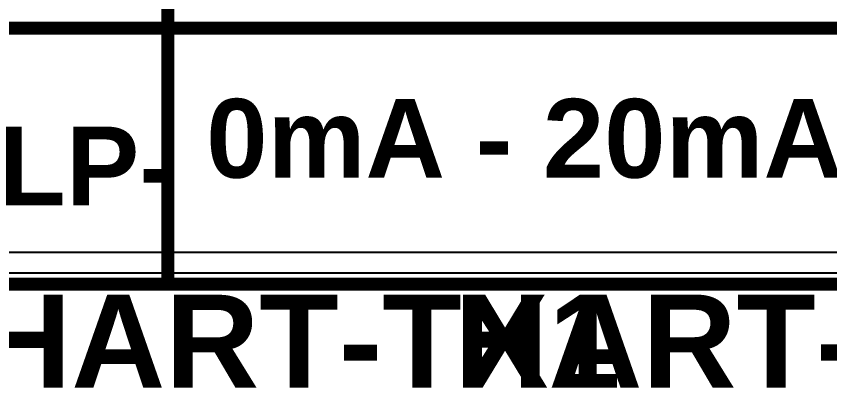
# Model space of a CAD drawing. Header units: inches. Extents: x -11 to 5379, y 0 to 5429.
# Drawn here: x 275.63 to 291.34, y 35.84 to 43.03 of the extents above; entities that cross this region are included whole.
import ezdxf

# ---------------------------------------------------------------- set-up
doc = ezdxf.new("R2010")
doc.units = ezdxf.units.IN
doc.layers.add('PWR', color=76, linetype='Continuous')
doc.layers.add('Top Overlay', color=2, linetype='Continuous')
doc.styles.add('Arial_Bold', font='', dxfattribs={"height": 0.2})
doc.styles.get('Arial_Bold').set_extended_font_data('Arial', bold=True)

msp = doc.modelspace()

# ---------------------------------------------------------------- linework, layer by layer
at = {"layer": 'PWR'}
for p, q in [((306.727, 38.456), (265.532, 38.456)), ((265.532, 38.067), (306.338, 38.067))]:
    msp.add_line(p, q, dxfattribs=at)
at = {"layer": 'Top Overlay'}
for points in [[(278.556, 37.846, 0.254, 0.254, 0), (278.556, 47.752, 0.254, 0.254, 0)], [(274.599, 42.799, 0.254, 0.254, 0), (292.125, 42.799, 0.254, 0.254, 0)], [(274.599, 37.846, 0.254, 0.254, 0), (292.125, 37.846, 0.254, 0.254, 0)]]:
    msp.add_lwpolyline(points, format="xyseb", dxfattribs=at)
msp.add_lwpolyline([(278.493, 37.846, 0.127, 0.127, 1), (278.62, 37.846, 0.127, 0.127, 1)], format="xyseb", close=True, dxfattribs=at)

# ---------------------------------------------------------------- texts
at = {"layer": 'Top Overlay', "style": 'Arial_Bold'}
for s, p in [('0mA - 20mA Signal', (279.298, 39.906)), ('LP-', (275.285, 39.37))]:
    msp.add_text(s, height=1.524, rotation=360, dxfattribs=at).set_placement(p)
for s, p in [('HART-TX1', (274.876, 35.841)), ('HART-RX1', (284.094, 35.844))]:
    msp.add_text(s, height=1.8, dxfattribs=at).set_placement(p)

doc.saveas('drawing.dxf')
